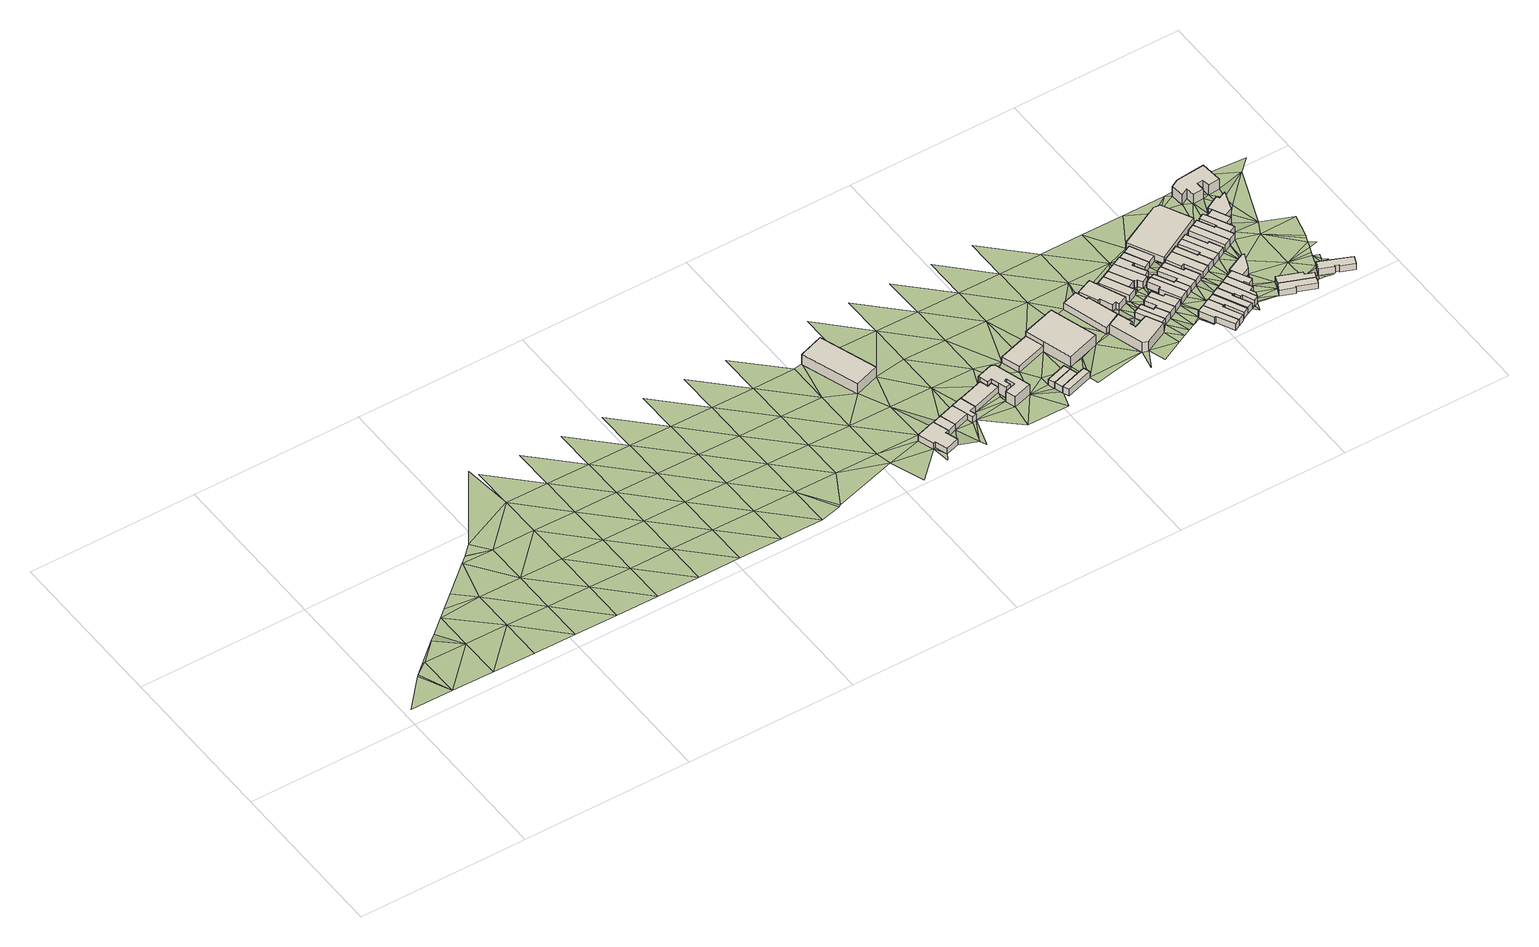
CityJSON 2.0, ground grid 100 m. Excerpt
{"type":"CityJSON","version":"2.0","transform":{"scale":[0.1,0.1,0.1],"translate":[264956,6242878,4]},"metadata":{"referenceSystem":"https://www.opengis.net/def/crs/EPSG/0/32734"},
"CityObjects":{
"building1":{"type":"Building","attributes":{"address":"10 Foundry Road Salt River Cape Town","building":"house","building:levels":"1","footprint":{"type":"Polygon"},"plus_code":"C9XCX8XW+X5R","ground_height":6.67,"building_height":4.1,"roof_height":10.77},"geometry":[{"type":"Solid","lod":"1","boundaries":[[[[0,1,2,3,4,5]],[[1,6,7,3,2]],[[6,8,9,7]],[[8,10,11,9]],[[10,12,13,11]],[[12,14,15,13]],[[14,16,17,15]],[[16,0,5,4,17]],[[4,3,7,9,11,13,15,17]],[[16,14,12,10,8,6,1,0]]]]}]},
"building2":{"type":"Building","attributes":{"building":"hall","building:levels":"2","amenity":"townhall","footprint":{"type":"Polygon"},"plus_code":"C8XQXWXR+X2X","ground_height":6.11,"building_height":6.9,"roof_height":13.01},"geometry":[{"type":"Solid","lod":"1","boundaries":[[[[18,19,20,21]],[[19,22,23,20]],[[22,24,25,23]],[[24,18,21,25]],[[21,20,23,25]],[[24,22,19,18]]]]}]},
"building3":{"type":"Building","attributes":{"address":"14 Foundry Road Salt River Cape Town","building":"house","building:levels":"1","footprint":{"type":"Polygon"},"plus_code":"C9XRXCXH+XJV","ground_height":6.31,"building_height":4.1,"roof_height":10.41},"geometry":[{"type":"Solid","lod":"1","boundaries":[[[[26,27,5,28]],[[27,29,30,5]],[[29,31,32,30]],[[31,26,28,32]],[[28,5,30,32]],[[31,29,27,26]]]]}]},
"building4":{"type":"Building","attributes":{"address":"16 Foundry Road Salt River Cape Town","building":"house","building:levels":"1","footprint":{"type":"Polygon"},"plus_code":"CCX5XVXJ+XHR","ground_height":6.31,"building_height":4.1,"roof_height":10.41},"geometry":[{"type":"Solid","lod":"1","boundaries":[[[[33,26,28,34]],[[26,31,32,28]],[[31,35,36,32]],[[35,33,34,36]],[[34,28,32,36]],[[35,31,26,33]]]]}]},
"building5":{"type":"Building","attributes":{"address":"Foundry Road Salt River Cape Town","building":"house","building:levels":"1","footprint":{"type":"Polygon"},"plus_code":"CCXHXJXX+XMX","ground_height":6.31,"building_height":4.1,"roof_height":10.41},"geometry":[{"type":"Solid","lod":"1","boundaries":[[[[37,33,38,34,39,40]],[[33,35,36,34,38]],[[35,41,42,36]],[[41,43,44,42]],[[43,45,46,44]],[[45,47,48,46]],[[47,37,40,39,48]],[[39,34,36,42,44,46,48]],[[47,45,43,41,35,33,37]]]]}]},
"building6":{"type":"Building","attributes":{"address":"18 Foundry Road Salt River Cape Town","building":"industrial","building:levels":"1","footprint":{"type":"Polygon"},"plus_code":"CFX5XMX3+XFV","ground_height":6.11,"building_height":4.1,"roof_height":10.21},"geometry":[{"type":"Solid","lod":"1","boundaries":[[[[49,50,40,51]],[[50,52,53,40]],[[52,54,55,53]],[[54,56,57,55]],[[56,58,59,57]],[[58,49,51,59]],[[51,40,53,55,57,59]],[[58,56,54,52,50,49]]]]}]},
"building7":{"type":"Building","attributes":{"address":"24 Foundry Road Salt River Cape Town","building":"industrial","building:levels":"2","footprint":{"type":"Polygon"},"plus_code":"CGX3X5XX+X6W","ground_height":6.11,"building_height":6.9,"roof_height":13.01},"geometry":[{"type":"Solid","lod":"1","boundaries":[[[[60,61,59,62,63,51]],[[61,64,57,65,62,59]],[[64,66,55,67,65,57]],[[66,68,69,67,55]],[[68,70,71,69]],[[70,72,73,71]],[[72,74,75,73]],[[74,76,77,75]],[[76,78,79,77]],[[78,80,81,79]],[[80,82,83,81]],[[82,84,85,83]],[[84,86,87,85]],[[86,88,89,87]],[[88,60,51,63,89]],[[63,62,65,67,69,71,73,75,77,79,81,83,85,87,89]],[[88,86,84,82,80,78,76,74,72,70,68,66,64,61,60]]]]}]},
"building8":{"type":"Building","attributes":{"address":"Alfred Street Cape Town","building":"house","building:levels":"1","footprint":{"type":"Polygon"},"plus_code":"CHX9XFXC+X9W","ground_height":5.93,"building_height":4.1,"roof_height":10.03},"geometry":[{"type":"Solid","lod":"1","boundaries":[[[[90,91,92,93]],[[91,94,95,92]],[[94,96,97,95]],[[96,90,93,97]],[[93,92,95,97]],[[96,94,91,90]]]]}]},
"building9":{"type":"Building","attributes":{"address":"Alfred Street Cape Town","building":"house","building:levels":"1","footprint":{"type":"Polygon"},"plus_code":"CHX8X5X6+X8R","ground_height":5.93,"building_height":4.1,"roof_height":10.03},"geometry":[{"type":"Solid","lod":"1","boundaries":[[[[98,99,100,101]],[[99,91,92,100]],[[91,90,93,92]],[[90,98,101,93]],[[101,100,92,93]],[[90,91,99,98]]]]}]},
"building10":{"type":"Building","attributes":{"address":"26 Foundry Road Salt River Cape Town","building":"industrial","building:levels":"1","footprint":{"type":"Polygon"},"plus_code":"CGXWXPX2+XXV","ground_height":5.57,"building_height":4.1,"roof_height":9.67},"geometry":[{"type":"Solid","lod":"1","boundaries":[[[[102,103,104,105]],[[103,106,107,104]],[[106,108,109,107]],[[108,102,105,109]],[[105,104,107,109]],[[108,106,103,102]]]]}]},
"building11":{"type":"Building","attributes":{"address":"Alfred Street Cape Town","building":"house","building:levels":"1","footprint":{"type":"Polygon"},"plus_code":"CHXFXHXX+XVW","ground_height":6.5,"building_height":4.1,"roof_height":10.6},"geometry":[{"type":"Solid","lod":"1","boundaries":[[[[110,111,112,113,114,115]],[[111,116,117,113,112]],[[116,99,100,118,117]],[[99,98,101,119,118,100]],[[98,110,115,114,119,101]],[[114,113,117,118,119]],[[98,99,116,111,110]]]]}]},
"building12":{"type":"Building","attributes":{"address":"32 Foundry Road Salt River Cape Town","building":"industrial","building:levels":"2","footprint":{"type":"Polygon"},"plus_code":"CJX3XXXQ+X8V","ground_height":5.93,"building_height":6.9,"roof_height":12.83},"geometry":[{"type":"Solid","lod":"1","boundaries":[[[[120,121,105,122,123,104]],[[121,124,125,122,105]],[[124,126,127,125]],[[126,128,129,127]],[[128,120,104,123,129]],[[123,122,125,127,129]],[[128,126,124,121,120]]]]}]},
"building13":{"type":"Building","attributes":{"address":"3 Junction Road Salt River Cape Town","building":"industrial","building:levels":"1","footprint":{"type":"Polygon"},"plus_code":"CMX7X4XP+XRR","ground_height":5.57,"building_height":4.1,"roof_height":9.67},"geometry":[{"type":"Solid","lod":"1","boundaries":[[[[130,131,132,133]],[[131,134,135,132]],[[134,136,137,135]],[[136,138,139,137]],[[138,140,141,139]],[[140,130,133,141]],[[133,132,135,137,139,141]],[[140,138,136,134,131,130]]]]}]},
"building14":{"type":"Building","attributes":{"address":"5A Junction Road Salt River Cape Town","building":"industrial","building:levels":"2","footprint":{"type":"Polygon"},"plus_code":"CMXVX5X4+X2V","ground_height":5.91,"building_height":6.9,"roof_height":12.81},"geometry":[{"type":"Solid","lod":"1","boundaries":[[[[142,143,144,145]],[[143,146,147,144]],[[146,148,149,147]],[[148,150,151,149]],[[150,152,153,151]],[[152,154,155,153]],[[154,156,157,155]],[[156,158,159,157]],[[158,142,145,159]],[[145,144,147,149,151,153,155,157,159]],[[158,156,154,152,150,148,146,143,142]]]]}]},
"building15":{"type":"Building","attributes":{"address":"38 Foundry Road Salt River Cape Town","building":"industrial","building:levels":"1","footprint":{"type":"Polygon"},"plus_code":"CMXMXPXX+XQV","ground_height":5.57,"building_height":4.1,"roof_height":9.67},"geometry":[{"type":"Solid","lod":"1","boundaries":[[[[160,161,162,163]],[[161,164,165,162]],[[164,166,167,165]],[[166,168,169,167]],[[168,170,171,169]],[[170,172,173,171]],[[172,174,175,173]],[[174,160,163,175]],[[163,162,165,167,169,171,173,175]],[[174,172,170,168,166,164,161,160]]]]}]},
"building16":{"type":"Building","attributes":{"address":"24 Greef Street Salt River Cape Town","building":"house","building:levels":"1","footprint":{"type":"Polygon"},"plus_code":"CPX8X8X9+XWV","ground_height":5.99,"building_height":4.1,"roof_height":10.09},"geometry":[{"type":"Solid","lod":"1","boundaries":[[[[176,177,178,179]],[[177,180,181,178]],[[180,182,183,181]],[[182,184,185,183]],[[184,186,187,185]],[[186,176,179,187]],[[179,178,181,183,185,187]],[[186,184,182,180,177,176]]]]}]},
"building17":{"type":"Building","attributes":{"address":"26 Greef Street Salt River Cape Town","building":"house","building:levels":"1","footprint":{"type":"Polygon"},"plus_code":"CPXHXHXG+XRR","ground_height":5.99,"building_height":4.1,"roof_height":10.09},"geometry":[{"type":"Solid","lod":"1","boundaries":[[[[188,189,179,178]],[[189,190,191,179]],[[190,192,193,191]],[[192,194,195,193]],[[194,196,197,195]],[[196,188,178,197]],[[178,179,191,193,195,197]],[[196,194,192,190,189,188]]]]}]},
"building18":{"type":"Building","attributes":{"address":"42 Foundry Road Salt River Cape Town","building":"house","building:levels":"1","footprint":{"type":"Polygon"},"plus_code":"CPX5XMXJ+XVV","ground_height":5.56,"building_height":4.1,"roof_height":9.66},"geometry":[{"type":"Solid","lod":"1","boundaries":[[[[198,199,200,201]],[[199,202,203,200]],[[202,204,205,203]],[[204,206,207,205]],[[206,198,201,207]],[[201,200,203,205,207]],[[206,204,202,199,198]]]]}]},
"building19":{"type":"Building","attributes":{"address":"28 Greef Street Salt River Cape Town","building":"house","building:levels":"1","footprint":{"type":"Polygon"},"plus_code":"CPXMXRX2+X5V","ground_height":5.99,"building_height":4.1,"roof_height":10.09},"geometry":[{"type":"Solid","lod":"1","boundaries":[[[[192,190,191,193]],[[190,208,209,191]],[[208,210,211,209]],[[210,212,213,211]],[[212,214,215,213]],[[214,192,193,215]],[[193,191,209,211,213,215]],[[214,212,210,208,190,192]]]]}]},
"building20":{"type":"Building","attributes":{"address":"44 Foundry Road Salt River Cape Town","building":"house","building:levels":"1","footprint":{"type":"Polygon"},"plus_code":"CPXCX6X4+X9X","ground_height":5.56,"building_height":4.1,"roof_height":9.66},"geometry":[{"type":"Solid","lod":"1","boundaries":[[[[199,198,201,200]],[[198,216,217,201]],[[216,218,219,217]],[[218,199,200,219]],[[200,201,217,219]],[[218,216,198,199]]]]}]},
"building21":{"type":"Building","attributes":{"address":"30 Greef Street Salt River Cape Town","building":"house","building:levels":"1","footprint":{"type":"Polygon"},"plus_code":"CQX2XJX9+XVW","ground_height":5.99,"building_height":4.1,"roof_height":10.09},"geometry":[{"type":"Solid","lod":"1","boundaries":[[[[210,208,209,211]],[[208,220,221,209]],[[220,222,223,221]],[[222,224,225,223]],[[224,226,227,225]],[[226,210,211,227]],[[211,209,221,223,225,227]],[[226,224,222,220,208,210]]]]}]},
"building22":{"type":"Building","attributes":{"address":"46 Foundry Road Salt River Cape Town","building":"house","building:levels":"1","footprint":{"type":"Polygon"},"plus_code":"CPXMXQXC+X8W","ground_height":5.56,"building_height":4.1,"roof_height":9.66},"geometry":[{"type":"Solid","lod":"1","boundaries":[[[[218,216,217,219]],[[216,228,229,217]],[[228,230,231,229]],[[230,232,233,231]],[[232,234,235,233]],[[234,236,237,235]],[[236,238,239,237]],[[238,240,241,239]],[[240,218,219,241]],[[219,217,229,231,233,235,237,239,241]],[[240,238,236,234,232,230,228,216,218]]]]}]},
"building23":{"type":"Building","attributes":{"address":"48 Foundry Road Salt River Cape Town","building":"house","building:levels":"1","footprint":{"type":"Polygon"},"plus_code":"CPXXXJXM+X8W","ground_height":5.56,"building_height":4.1,"roof_height":9.66},"geometry":[{"type":"Solid","lod":"1","boundaries":[[[[240,238,239,241]],[[238,242,243,239]],[[242,244,245,243]],[[244,246,247,248,245]],[[246,249,250,251,248,247]],[[249,240,241,251,250]],[[241,239,243,245,248,251]],[[249,246,244,242,238,240]]]]}]},
"building24":{"type":"Building","attributes":{"address":"Greef Street Salt River Cape Town","building":"house","building:levels":"1","footprint":{"type":"Polygon"},"plus_code":"CQX8X8X4+X3R","ground_height":5.89,"building_height":4.1,"roof_height":9.99},"geometry":[{"type":"Solid","lod":"1","boundaries":[[[[252,253,254,255,256,257]],[[253,258,259,255,254]],[[258,260,261,259]],[[260,262,263,261]],[[262,264,265,263]],[[264,252,257,256,265]],[[256,255,259,261,263,265]],[[264,262,260,258,253,252]]]]}]},
"building25":{"type":"Building","attributes":{"address":"29 Greef Street Salt River Cape Town","building":"house","building:levels":"1","footprint":{"type":"Polygon"},"plus_code":"CQXQXRX7+XCR","ground_height":6.31,"building_height":4.1,"roof_height":10.41},"geometry":[{"type":"Solid","lod":"1","boundaries":[[[[266,267,268,269]],[[267,270,271,268]],[[270,272,273,271]],[[272,274,275,273]],[[274,276,277,275]],[[276,266,269,277]],[[269,268,271,273,275,277]],[[276,274,272,270,267,266]]]]}]},
"building26":{"type":"Building","attributes":{"address":"Greef Street Salt River Cape Town","building":"house","building:levels":"1","footprint":{"type":"Polygon"},"plus_code":"CQX8X5XC+X4R","ground_height":5.51,"building_height":4.1,"roof_height":9.61},"geometry":[{"type":"Solid","lod":"1","boundaries":[[[[278,279,257,254]],[[279,280,281,257]],[[280,282,283,281]],[[282,284,285,283]],[[284,286,287,285]],[[286,278,254,287]],[[254,257,281,283,285,287]],[[286,284,282,280,279,278]]]]}]},
"building27":{"type":"Building","attributes":{"address":"31 Greef Street Salt River Cape Town","building":"house","building:levels":"1","footprint":{"type":"Polygon"},"plus_code":"CRX2XRXC+XXX","ground_height":6.31,"building_height":4.1,"roof_height":10.41},"geometry":[{"type":"Solid","lod":"1","boundaries":[[[[288,266,289,269,290,291]],[[266,276,277,269,289]],[[276,292,293,277]],[[292,294,295,293]],[[294,296,297,295]],[[296,288,291,290,297]],[[290,269,277,293,295,297]],[[296,294,292,276,266,288]]]]}]},
"building28":{"type":"Building","attributes":{"address":"50 Foundry Road Salt River Cape Town","building":"house","building:levels":"1","footprint":{"type":"Polygon"},"plus_code":"CQX3XPX8+X9W","ground_height":5.12,"building_height":4.1,"roof_height":9.22},"geometry":[{"type":"Solid","lod":"1","boundaries":[[[[249,246,247,250]],[[246,298,299,247]],[[298,300,301,299]],[[300,302,303,301]],[[302,304,305,303]],[[304,249,250,305]],[[250,247,299,301,303,305]],[[304,302,300,298,246,249]]]]}]},
"building29":{"type":"Building","attributes":{"address":"Greef Street Salt River Cape Town","building":"house","building:levels":"1","footprint":{"type":"Polygon"},"plus_code":"CQXJX7XM+XHR","ground_height":5.51,"building_height":4.1,"roof_height":9.61},"geometry":[{"type":"Solid","lod":"1","boundaries":[[[[282,280,281,283]],[[280,306,307,281]],[[306,308,309,307]],[[308,310,311,309]],[[310,312,313,311]],[[312,282,283,313]],[[283,281,307,309,311,313]],[[312,310,308,306,280,282]]]]}]},
"building30":{"type":"Building","attributes":{"address":"52 Foundry Road Salt River Cape Town","building":"house","building:levels":"1","footprint":{"type":"Polygon"},"plus_code":"CQX9X5X4+X5X","ground_height":5.11,"building_height":4.1,"roof_height":9.21},"geometry":[{"type":"Solid","lod":"1","boundaries":[[[[304,302,303,305]],[[302,314,315,303]],[[314,316,317,315]],[[316,304,305,317]],[[305,303,315,317]],[[316,314,302,304]]]]}]},
"building31":{"type":"Building","attributes":{"address":"33 Greef Street Salt River Cape Town","building":"house","building:levels":"1","footprint":{"type":"Polygon"},"plus_code":"CRX6X8X6+X2R","ground_height":5.89,"building_height":4.1,"roof_height":9.99},"geometry":[{"type":"Solid","lod":"1","boundaries":[[[[318,288,291,319]],[[288,296,320,291]],[[296,321,322,320]],[[321,323,324,322]],[[323,325,326,324]],[[325,318,319,326]],[[319,291,320,322,324,326]],[[325,323,321,296,288,318]]]]}]},
"building32":{"type":"Building","attributes":{"address":"Greef Street Salt River Cape Town","building":"house","building:levels":"1","footprint":{"type":"Polygon"},"plus_code":"CQXVX4XH+XWX","ground_height":5.51,"building_height":4.1,"roof_height":9.61},"geometry":[{"type":"Solid","lod":"1","boundaries":[[[[308,306,307,309]],[[306,327,328,307]],[[327,329,330,328]],[[329,331,332,330]],[[331,333,334,332]],[[333,308,309,334]],[[309,307,328,330,332,334]],[[333,331,329,327,306,308]]]]}]},
"building33":{"type":"Building","attributes":{"address":"35 Greef Street Salt River Cape Town","building":"house","building:levels":"1","footprint":{"type":"Polygon"},"plus_code":"CRXFX9XF+XCV","ground_height":6.31,"building_height":4.1,"roof_height":10.41},"geometry":[{"type":"Solid","lod":"1","boundaries":[[[[335,318,319,336,337,338]],[[318,325,326,339,336,319]],[[325,340,341,342,339,326]],[[340,343,344,342,341]],[[343,345,346,344]],[[345,335,338,337,346]],[[337,336,339,342,344,346]],[[345,343,340,325,318,335]]]]}]},
"building34":{"type":"Building","attributes":{"address":"37 Greef Street Salt River Cape Town","building":"house","building:levels":"1","footprint":{"type":"Polygon"},"plus_code":"CRXGXJXR+XGR","ground_height":5.89,"building_height":4.1,"roof_height":9.99},"geometry":[{"type":"Solid","lod":"1","boundaries":[[[[347,348,349,338,350,351]],[[348,352,353,338,349]],[[352,354,355,353]],[[354,356,357,355]],[[356,358,359,357]],[[358,360,361,359]],[[360,362,363,361]],[[362,364,365,363]],[[364,347,351,350,365]],[[350,338,353,355,357,359,361,363,365]],[[364,362,360,358,356,354,352,348,347]]]]}]},
"building35":{"type":"Building","attributes":{"address":"40 Greef Street Salt River Cape Town","building":"house","building:levels":"1","footprint":{"type":"Polygon"},"plus_code":"CRX3XCX4+XWW","ground_height":5.51,"building_height":4.1,"roof_height":9.61},"geometry":[{"type":"Solid","lod":"1","boundaries":[[[[366,367,368,369]],[[367,370,371,368]],[[370,372,373,371]],[[372,374,375,373]],[[374,376,377,375]],[[376,366,369,377]],[[369,368,371,373,375,377]],[[376,374,372,370,367,366]]]]}]},
"building36":{"type":"Building","attributes":{"address":"39 Greef Street Salt River Cape Town","building":"house","building:levels":"1","footprint":{"type":"Polygon"},"plus_code":"CRXVXHXQ+XGR","ground_height":5.76,"building_height":4.1,"roof_height":9.86},"geometry":[{"type":"Solid","lod":"1","boundaries":[[[[378,347,351,379]],[[347,364,380,351]],[[364,381,382,380]],[[381,383,384,382]],[[383,385,386,384]],[[385,387,388,386]],[[387,378,379,388]],[[379,351,380,382,384,386,388]],[[387,385,383,381,364,347,378]]]]}]},
"building37":{"type":"Building","attributes":{"address":"42 Greef Street Salt River Cape Town","building":"house","building:levels":"1","footprint":{"type":"Polygon"},"plus_code":"CRX8X9XJ+X5X","ground_height":5.51,"building_height":4.1,"roof_height":9.61},"geometry":[{"type":"Solid","lod":"1","boundaries":[[[[389,390,391,377]],[[390,392,393,394,391]],[[392,395,396,397,394,393]],[[395,398,399,397,396]],[[398,400,369,399]],[[400,389,377,369]],[[377,391,394,397,399,369]],[[400,398,395,392,390,389]]]]}]},
"building38":{"type":"Building","attributes":{"address":"41 Greef Street Salt River Cape Town","building":"house","building:levels":"1","footprint":{"type":"Polygon"},"plus_code":"CVX2XCX4+X6R","ground_height":5.76,"building_height":4.1,"roof_height":9.86},"geometry":[{"type":"Solid","lod":"1","boundaries":[[[[401,378,379,402]],[[378,387,388,379]],[[387,403,404,388]],[[403,405,406,404]],[[405,407,408,406]],[[407,409,410,408]],[[409,411,412,410]],[[411,401,402,412]],[[402,379,388,404,406,408,410,412]],[[411,409,407,405,403,387,378,401]]]]}]},
"building39":{"type":"Building","attributes":{"address":"70 Foundry Road Salt River Cape Town","building":"industrial","building:levels":"1","footprint":{"type":"Polygon"},"plus_code":"CRX7XCX9+XGW","ground_height":5.11,"building_height":4.1,"roof_height":9.21},"geometry":[{"type":"Solid","lod":"1","boundaries":[[[[413,414,415,416]],[[414,417,418,415]],[[417,419,420,418]],[[419,421,422,420]],[[421,413,416,422]],[[416,415,418,420,422]],[[421,419,417,414,413]]]]}]},
"building40":{"type":"Building","attributes":{"address":"44 Greef Street Salt River Cape Town","building":"house","building:levels":"1","footprint":{"type":"Polygon"},"plus_code":"CRXJXHX6+XJX","ground_height":5.41,"building_height":4.1,"roof_height":9.51},"geometry":[{"type":"Solid","lod":"1","boundaries":[[[[423,424,425,426]],[[424,427,428,425]],[[427,429,430,428]],[[429,431,432,430]],[[431,433,393,432]],[[433,423,426,393]],[[426,425,428,430,432,393]],[[433,431,429,427,424,423]]]]}]},
"building41":{"type":"Building","attributes":{"address":"43 Greef Street Salt River Cape Town","building":"house","building:levels":"1","footprint":{"type":"Polygon"},"plus_code":"CVX5XJXH+XXX","ground_height":5.76,"building_height":4.1,"roof_height":9.86},"geometry":[{"type":"Solid","lod":"1","boundaries":[[[[434,435,412,402]],[[435,436,437,412]],[[436,438,439,437]],[[438,440,441,439]],[[440,442,443,441]],[[442,434,402,443]],[[402,412,437,439,441,443]],[[442,440,438,436,435,434]]]]}]},
"building42":{"type":"Building","attributes":{"address":"46 Greef Street Salt River Cape Town","building":"house","building:levels":"1","footprint":{"type":"Polygon"},"plus_code":"CRXQXCXX+XCX","ground_height":5.41,"building_height":4.1,"roof_height":9.51},"geometry":[{"type":"Solid","lod":"1","boundaries":[[[[424,444,445,425]],[[444,446,447,445]],[[446,448,449,447]],[[448,450,451,449]],[[450,427,428,451]],[[427,424,425,428]],[[425,445,447,449,451,428]],[[427,450,448,446,444,424]]]]}]},
"building43":{"type":"Building","attributes":{"address":"48 Greef Street Salt River Cape Town","building":"house","building:levels":"1","footprint":{"type":"Polygon"},"plus_code":"CVX5XWXQ+XMR","ground_height":5.41,"building_height":4.1,"roof_height":9.51},"geometry":[{"type":"Solid","lod":"1","boundaries":[[[[452,453,454,455]],[[453,456,457,454]],[[456,458,459,457]],[[458,452,455,459]],[[455,454,457,459]],[[458,456,453,452]]]]}]},
"building44":{"type":"Building","attributes":{"address":"25 Westminster Road Salt River Cape Town","building":"house","building:levels":"1","footprint":{"type":"Polygon"},"plus_code":"C2X3X3XJ+X9V","ground_height":5.8,"building_height":4.1,"roof_height":9.9},"geometry":[{"type":"Solid","lod":"1","boundaries":[[[[460,461,462,463]],[[461,464,465,462]],[[464,466,467,465]],[[466,468,469,467]],[[468,470,471,469]],[[470,460,463,471]],[[463,462,465,467,469,471]],[[470,468,466,464,461,460]]]]}]},
"building45":{"type":"Building","attributes":{"address":"23 Westminster Road Salt River Cape Town","building":"house","building:levels":"1","footprint":{"type":"Polygon"},"plus_code":"C2X4X9X7+X4R","ground_height":5.8,"building_height":4.1,"roof_height":9.9},"geometry":[{"type":"Solid","lod":"1","boundaries":[[[[470,468,469,471]],[[468,472,473,469]],[[472,474,475,473]],[[474,476,477,475]],[[476,478,479,477]],[[478,470,471,479]],[[471,469,473,475,477,479]],[[478,476,474,472,468,470]]]]}]},
"building46":{"type":"Building","attributes":{"address":"50 Greef Street Salt River Cape Town","building":"house","building:levels":"1","footprint":{"type":"Polygon"},"plus_code":"CVXFXGXH+X2X","ground_height":5.41,"building_height":4.1,"roof_height":9.51},"geometry":[{"type":"Solid","lod":"1","boundaries":[[[[480,481,482,483,484,485]],[[481,486,487,483,482]],[[486,488,489,487]],[[488,452,455,489]],[[452,458,459,455]],[[458,490,491,459]],[[490,480,485,484,491]],[[484,483,487,489,455,459,491]],[[490,458,452,488,486,481,480]]]]}]},
"building47":{"type":"Building","attributes":{"address":"10 Westminster Road Salt River Cape Town","building":"house","building:levels":"1","footprint":{"type":"Polygon"},"plus_code":"CVXHX6XX+X2R","ground_height":5.04,"building_height":4.1,"roof_height":9.14},"geometry":[{"type":"Solid","lod":"1","boundaries":[[[[492,493,494,495]],[[493,496,497,494]],[[496,498,499,497]],[[498,500,482,499]],[[500,501,485,482]],[[501,502,503,485]],[[502,504,505,503]],[[504,492,495,505]],[[495,494,497,499,482,485,503,505]],[[504,502,501,500,498,496,493,492]]]]}]},
"building48":{"type":"Building","attributes":{"address":"8 Westminster Road Salt River Cape Town","building":"house","building:levels":"1","footprint":{"type":"Polygon"},"plus_code":"CVXQX8X8+X9R","ground_height":5.04,"building_height":4.1,"roof_height":9.14},"geometry":[{"type":"Solid","lod":"1","boundaries":[[[[492,504,506,505,495,507]],[[504,508,509,505,506]],[[508,510,511,509]],[[510,512,513,511]],[[512,492,507,495,513]],[[495,505,509,511,513]],[[512,510,508,504,492]]]]}]},
"building49":{"type":"Building","attributes":{"address":"6 Westminster Road Salt River Cape Town","building":"house","building:levels":"1","footprint":{"type":"Polygon"},"plus_code":"C2X2XWXJ+XFV","ground_height":4.92,"building_height":4.1,"roof_height":9.02},"geometry":[{"type":"Solid","lod":"1","boundaries":[[[[512,510,514,515]],[[510,516,517,514]],[[516,518,519,517]],[[518,520,521,519]],[[520,522,523,521]],[[522,524,525,523]],[[524,512,515,525]],[[515,514,517,519,521,523,525]],[[524,522,520,518,516,510,512]]]]}]},
"building50":{"type":"Building","attributes":{"address":"70 Foundry Road Salt River Cape Town","building":"industrial","building:levels":"2","footprint":{"type":"Polygon"},"plus_code":"CVXWX5X8+X6X","ground_height":4.63,"building_height":6.9,"roof_height":11.53},"geometry":[{"type":"Solid","lod":"1","boundaries":[[[[526,527,528,529]],[[527,530,531,528]],[[530,532,533,531]],[[532,534,535,533]],[[534,536,537,535]],[[536,538,539,537]],[[538,540,541,539]],[[540,542,543,541]],[[542,544,545,543]],[[544,546,547,545]],[[546,526,529,547]],[[529,528,531,533,535,537,539,541,543,545,547]],[[546,544,542,540,538,536,534,532,530,527,526]]]]}]},
"building51":{"type":"Building","attributes":{"address":"28 Portland Road Salt River Cape Town","building":"house","building:levels":"1","footprint":{"type":"Polygon"},"plus_code":"C3X7XXXH+XVW","ground_height":5.84,"building_height":4.1,"roof_height":9.94},"geometry":[{"type":"Solid","lod":"1","boundaries":[[[[548,549,550,551]],[[549,552,553,550]],[[552,554,555,553]],[[554,556,557,555]],[[556,558,559,557]],[[558,560,561,559]],[[560,562,563,561]],[[562,548,551,563]],[[551,550,553,555,557,559,561,563]],[[562,560,558,556,554,552,549,548]]]]}]},
"terrain1":{"type":"TINRelief","geometry":[{"type":"CompositeSurface","lod":"1","boundaries":[[[564,565,566]],[[566,565,567]],[[567,565,568]],[[569,567,568]],[[568,570,569]],[[568,565,571]],[[565,572,571]],[[570,568,571]],[[571,573,570]],[[573,571,574]],[[572,575,571]],[[575,574,571]],[[572,576,575]],[[574,577,578]],[[574,575,577]],[[578,577,579]],[[575,576,580]],[[581,579,577]],[[582,577,575]],[[582,575,580]],[[583,581,577]],[[583,577,582]],[[584,582,580]],[[585,586,581]],[[586,585,587]],[[585,581,583]],[[588,587,585]],[[582,589,583]],[[584,589,582]],[[585,583,590]],[[589,591,583]],[[588,585,592]],[[583,591,590]],[[589,584,593]],[[592,585,590]],[[591,589,594]],[[595,588,592]],[[593,594,589]],[[596,590,591]],[[591,594,596]],[[590,597,592]],[[594,593,598]],[[597,590,596]],[[599,600,592]],[[594,601,596]],[[597,599,592]],[[601,594,598]],[[597,596,602]],[[602,596,601]],[[603,599,597]],[[601,598,604]],[[603,597,602]],[[605,599,606]],[[601,607,602]],[[603,606,599]],[[607,601,604]],[[603,602,608]],[[608,602,607]],[[603,609,606]],[[604,610,607]],[[609,603,608]],[[611,606,612]],[[608,607,613]],[[612,606,609]],[[607,610,613]],[[608,614,609]],[[608,613,614]],[[612,609,615]],[[616,613,610]],[[609,614,615]],[[612,617,618]],[[619,614,613]],[[612,615,617]],[[619,613,616]],[[615,614,620]],[[614,619,620]],[[619,616,621]],[[617,615,622]],[[622,615,620]],[[619,621,623]],[[624,617,625]],[[619,626,620]],[[623,626,619]],[[625,617,622]],[[622,620,627]],[[620,626,627]],[[625,622,628]],[[623,629,626]],[[622,627,628]],[[625,630,631]],[[627,626,632]],[[628,630,625]],[[626,629,632]],[[628,627,633]],[[632,633,627]],[[628,634,630]],[[633,634,628]],[[632,629,1]],[[635,636,629]],[[637,638,630]],[[632,639,633]],[[637,630,634]],[[636,1,629]],[[1,639,632]],[[634,633,640]],[[641,633,639]],[[637,634,642]],[[643,636,644]],[[636,643,8]],[[633,641,640]],[[642,634,640]],[[639,1,0]],[[639,0,641]],[[16,14,645]],[[646,640,641]],[[0,26,641]],[[16,645,31]],[[31,645,647]],[[26,648,641]],[[41,31,647]],[[646,641,648]],[[649,22,646]],[[43,647,650]],[[31,41,35]],[[41,647,43]],[[33,648,26]],[[43,47,45]],[[646,651,649]],[[37,648,33]],[[648,652,646]],[[649,651,653]],[[651,646,652]],[[654,47,43]],[[648,37,88]],[[655,43,656]],[[654,43,655]],[[648,657,652]],[[88,37,49]],[[654,658,47]],[[658,54,47]],[[657,648,88]],[[658,654,659]],[[651,652,660]],[[661,655,656]],[[54,658,659]],[[654,662,659]],[[660,652,657]],[[659,662,663]],[[657,88,86]],[[664,663,665]],[[662,665,663]],[[656,666,661]],[[651,667,668]],[[667,651,660]],[[657,86,106]],[[86,84,106]],[[660,657,106]],[[661,669,84]],[[661,666,670]],[[669,106,84]],[[669,661,671]],[[96,661,90]],[[661,670,90]],[[671,661,96]],[[106,672,660]],[[667,660,672]],[[94,671,96]],[[669,671,102]],[[673,672,106]],[[106,103,673]],[[667,674,675]],[[671,94,102]],[[667,672,674]],[[672,673,103]],[[116,91,99]],[[676,94,91]],[[116,676,91]],[[102,94,676]],[[116,677,678]],[[678,676,116]],[[672,103,679]],[[674,672,679]],[[678,677,680]],[[678,680,676]],[[677,681,682]],[[103,128,679]],[[683,684,674]],[[680,677,682]],[[679,683,674]],[[685,128,680]],[[686,679,128]],[[686,128,685]],[[680,142,685]],[[680,682,142]],[[682,687,688]],[[689,683,679]],[[686,689,679]],[[158,685,142]],[[685,158,690]],[[156,154,152]],[[691,688,692]],[[140,689,686]],[[683,693,694]],[[161,140,695]],[[695,696,161]],[[152,697,156]],[[696,698,161]],[[690,698,696]],[[180,158,156]],[[140,161,689]],[[690,158,180]],[[699,698,690]],[[683,689,693]],[[700,688,691]],[[698,699,701]],[[156,697,184]],[[702,699,690]],[[156,184,180]],[[690,180,702]],[[689,161,160]],[[699,702,703]],[[186,184,697]],[[180,184,182]],[[697,700,186]],[[702,180,177]],[[700,691,704]],[[176,186,700]],[[702,177,705]],[[704,176,700]],[[705,202,160]],[[705,177,196]],[[160,202,199]],[[202,705,706]],[[705,196,706]],[[176,704,707]],[[708,196,709]],[[706,196,212]],[[160,710,689]],[[196,708,212]],[[693,689,710]],[[176,707,711]],[[160,199,218]],[[712,212,708]],[[210,706,212]],[[210,713,706]],[[711,707,714]],[[710,160,218]],[[715,713,716]],[[711,714,717]],[[226,713,210]],[[718,715,716]],[[713,226,716]],[[716,719,718]],[[717,714,267]],[[720,716,226]],[[721,718,719]],[[719,716,720]],[[262,226,722]],[[723,267,714]],[[719,720,724]],[[720,226,258]],[[218,240,710]],[[226,262,258]],[[267,725,717]],[[726,262,722]],[[693,710,727]],[[267,723,728]],[[729,262,726]],[[260,258,262]],[[728,723,730]],[[726,725,729]],[[731,720,258]],[[266,725,267]],[[240,249,710]],[[731,258,253]],[[266,729,725]],[[732,733,731]],[[734,731,253]],[[732,731,734]],[[710,249,304]],[[735,729,266]],[[244,736,246]],[[736,244,732]],[[737,729,735]],[[298,246,736]],[[310,732,734]],[[310,736,732]],[[310,734,284]],[[266,288,735]],[[727,710,738]],[[304,738,710]],[[310,284,282]],[[736,310,308]],[[739,737,735]],[[310,282,312]],[[736,308,740]],[[735,288,318]],[[294,741,296]],[[741,294,742]],[[741,321,296]],[[739,735,743]],[[738,304,316]],[[740,308,333]],[[335,735,318]],[[740,333,314]],[[735,335,743]],[[314,738,316]],[[314,744,738]],[[333,745,314]],[[746,745,333]],[[333,331,746]],[[745,744,314]],[[743,335,327]],[[747,745,746]],[[746,331,747]],[[727,738,748]],[[747,331,329]],[[356,345,343]],[[329,749,747]],[[750,356,343]],[[744,745,751]],[[345,356,752]],[[753,327,335]],[[329,327,754]],[[754,749,329]],[[755,356,750]],[[356,755,358]],[[756,755,750]],[[327,753,754]],[[751,398,744]],[[757,755,756]],[[754,753,378]],[[398,758,744]],[[754,378,376]],[[427,744,758]],[[381,385,383]],[[759,376,378]],[[760,757,761]],[[738,417,748]],[[398,762,758]],[[762,398,763]],[[387,405,403]],[[387,385,405]],[[761,381,760]],[[759,378,401]],[[376,759,764]],[[758,762,765]],[[405,385,407]],[[385,381,766]],[[767,411,409]],[[427,768,744]],[[769,764,759]],[[407,385,766]],[[761,766,381]],[[411,767,770]],[[770,767,409]],[[407,478,409]],[[440,769,759]],[[409,478,770]],[[766,478,407]],[[771,450,772]],[[453,450,771]],[[450,768,427]],[[773,769,440]],[[453,771,774]],[[450,453,768]],[[771,773,774]],[[748,417,775]],[[774,773,440]],[[453,452,768]],[[440,776,774]],[[776,440,438]],[[478,777,770]],[[777,438,770]],[[768,452,488]],[[775,417,414]],[[438,778,776]],[[779,768,488]],[[488,486,779]],[[768,780,414]],[[779,486,481]],[[478,476,777]],[[768,779,781]],[[782,779,481]],[[783,775,414]],[[780,783,414]],[[784,778,438]],[[472,476,474]],[[785,778,786]],[[787,768,781]],[[768,787,780]],[[438,777,784]],[[788,781,789]],[[790,472,468]],[[472,791,476]],[[781,788,792]],[[781,792,787]],[[472,790,791]],[[784,786,778]],[[777,476,793]],[[508,504,786]],[[775,783,794]],[[549,476,791]],[[787,795,780]],[[791,790,796]],[[549,793,476]],[[787,792,538]],[[797,791,796]],[[508,516,510]],[[508,786,798]],[[793,799,777]],[[800,791,797]],[[784,798,786]],[[522,538,792]],[[799,801,777]],[[802,784,777]],[[516,508,798]],[[803,793,804]],[[801,805,777]],[[803,799,793]],[[540,538,544]],[[538,522,544]],[[777,805,802]],[[799,803,806]],[[516,798,807]],[[544,542,540]],[[522,520,518]],[[806,803,808]],[[799,806,809]],[[518,516,807]],[[522,518,544]],[[803,810,808]],[[784,802,811]],[[784,811,812]],[[798,784,813]],[[544,518,546]],[[805,814,802]],[[784,812,813]],[[807,798,815]],[[518,807,815]],[[518,815,546]],[[815,526,546]],[[526,815,816]]]}]}
},
"vertices":[
[3361,297,27],[3245,260,27],[3245,260,64],[3245,260,68],[3361,297,68],[3361,297,64],[3276,165,27],[3276,165,68],[3290,170,27],[3290,170,68],[3314,97,27],[3314,97,68],[3395,123,27],[3395,123,68],[3372,196,27],[3372,196,68],[3392,202,27],[3392,202,68],
[3185,717,19],[3330,767,19],[3330,767,90],[3185,717,90],[3214,1103,19],[3214,1103,90],[3069,1053,19],[3069,1053,90],
[3417,315,23],[3361,297,23],[3417,315,64],[3392,202,23],[3392,202,64],[3447,222,23],[3447,222,64],
[3510,344,23],[3510,344,64],[3540,251,23],[3540,251,64],
[3574,364,23],[3510,344,62],[3574,364,64],[3574,364,62],[3550,216,23],[3550,216,64],[3575,224,23],[3575,224,64],[3564,260,23],[3564,260,64],[3602,272,23],[3602,272,64],
[3724,410,21],[3574,364,21],[3724,410,62],[3602,272,21],[3602,272,62],[3778,327,21],[3778,327,62],[3765,369,21],[3765,369,62],[3739,361,21],[3739,361,62],
[3724,410,18],[3739,361,18],[3739,361,90],[3724,410,90],[3765,369,18],[3765,369,90],[3778,327,18],[3778,327,90],[3793,277,18],[3793,277,90],[3825,287,18],[3825,287,90],[3814,322,18],[3814,322,90],[3828,327,18],[3828,327,90],[3844,276,18],[3844,276,90],[3776,256,18],[3776,256,90],[3794,194,18],[3794,194,90],[3905,228,18],[3905,228,90],[3838,444,18],[3838,444,90],[3816,452,18],[3816,452,90],[3720,423,18],[3720,423,90],
[4034,195,19],[4154,233,19],[4154,233,60],[4034,195,60],[4142,271,19],[4142,271,60],[4021,233,19],[4021,233,60],
[4049,145,19],[4170,183,19],[4170,183,60],[4049,145,60],
[4137,450,16],[4103,558,16],[4103,558,57],[4137,450,57],[3917,501,16],[3917,501,57],[3951,393,16],[3951,393,57],
[4064,108,19],[4223,158,19],[4223,158,65],[4223,158,66],[4064,108,66],[4064,108,65],[4211,195,19],[4211,195,66],[4170,183,66],[4049,145,66],
[4103,558,15],[4137,450,15],[4137,450,88],[4103,558,88],[4190,281,15],[4190,281,88],[4383,341,15],[4383,341,88],[4296,617,15],[4296,617,88],
[4394,650,11],[4476,378,11],[4476,378,57],[4394,650,57],[4577,430,11],[4577,430,57],[4520,612,11],[4520,612,57],[4510,608,11],[4510,608,57],[4487,679,11],[4487,679,57],
[4483,365,19],[4548,163,19],[4548,163,88],[4483,365,88],[4579,152,19],[4579,152,88],[4717,219,19],[4717,219,88],[4669,314,19],[4669,314,88],[4585,278,19],[4585,278,88],[4573,313,19],[4573,313,88],[4590,318,19],[4590,318,88],[4560,402,19],[4560,402,88],
[4592,712,11],[4502,673,11],[4502,673,57],[4592,712,57],[4549,565,11],[4549,565,57],[4562,570,11],[4562,570,57],[4593,498,11],[4593,498,57],[4616,508,11],[4616,508,57],[4625,486,11],[4625,486,57],[4679,509,11],[4679,509,57],
[4757,265,20],[4684,407,20],[4684,407,61],[4757,265,61],[4653,391,20],[4653,391,61],[4686,327,20],[4686,327,61],[4673,320,20],[4673,320,61],[4713,243,20],[4713,243,61],
[4684,407,16],[4757,265,16],[4800,287,16],[4800,287,61],[4761,363,16],[4761,363,61],[4746,354,16],[4746,354,61],[4713,421,16],[4713,421,61],
[4734,560,11],[4668,695,11],[4668,695,57],[4734,560,57],[4619,672,11],[4619,672,57],[4702,507,11],[4702,507,57],[4750,530,11],[4750,530,57],
[4846,311,16],[4846,311,61],[4773,452,16],[4773,452,61],[4740,435,16],[4740,435,61],[4774,369,16],[4774,369,61],
[4778,583,11],[4778,583,57],[4709,716,11],[4709,716,57],
[4897,338,16],[4897,338,61],[4855,414,16],[4855,414,61],[4840,406,16],[4840,406,61],[4808,469,16],[4808,469,61],
[4783,585,11],[4783,585,57],[4789,575,11],[4789,575,57],[4797,579,11],[4797,579,57],[4813,550,11],[4813,550,57],[4853,571,11],[4853,571,57],[4848,585,11],[4848,585,57],[4762,743,11],[4762,743,57],
[4878,601,11],[4878,601,57],[4834,683,11],[4834,683,57],[4850,692,11],[4850,692,52],[4850,692,57],[4812,767,11],[4812,767,52],[4812,767,57],
[4958,371,16],[4863,557,16],[4863,557,56],[4863,557,60],[4958,371,60],[4958,371,56],[4828,540,16],[4828,540,60],[4863,469,16],[4863,469,60],[4849,462,16],[4849,462,60],[4908,342,16],[4908,342,60],
[4967,236,19],[4925,216,19],[4925,216,64],[4967,236,64],[4967,130,19],[4967,130,64],[4976,134,19],[4976,134,64],[5028,30,19],[5028,30,64],[5061,47,19],[5061,47,64],
[4863,557,15],[4958,371,15],[4996,390,15],[4996,390,56],[4956,468,15],[4956,468,56],[4944,462,15],[4944,462,56],[4889,570,15],[4889,570,56],
[5014,260,19],[4967,236,60],[5014,260,64],[5014,260,60],[5098,65,19],[5098,65,64],[5045,174,19],[5045,174,64],[5054,178,19],[5054,178,64],
[4855,694,11],[4855,694,52],[4884,636,11],[4884,636,52],[4922,656,11],[4922,656,52],[4855,787,11],[4855,787,52],
[5040,413,15],[5040,413,56],[4949,594,15],[4949,594,56],[4917,579,15],[4917,579,56],[4970,475,15],[4970,475,56],
[4968,680,11],[4968,680,52],[4901,810,11],[4901,810,52],
[5054,280,19],[5054,280,60],[5054,178,60],[5062,182,19],[5062,182,60],[5113,79,19],[5113,79,60],[5145,95,19],[5145,95,60],
[5086,436,15],[5086,436,56],[5046,515,15],[5046,515,56],[5034,509,15],[5034,509,56],[4983,611,15],[4983,611,56],
[5097,301,19],[5054,280,64],[5097,301,64],[5097,301,60],[5145,95,64],[5182,112,19],[5182,112,60],[5182,112,64],[5130,214,19],[5130,214,64],[5138,218,19],[5138,218,64],
[5145,326,18],[5097,301,18],[5097,301,59],[5145,326,60],[5145,326,59],[5138,218,18],[5138,218,60],[5147,222,18],[5147,222,60],[5164,186,18],[5164,186,60],[5174,190,18],[5174,190,60],[5206,123,18],[5206,123,60],[5230,134,18],[5230,134,60],[5234,144,18],[5234,144,60],
[5057,654,14],[4997,624,14],[4997,624,56],[5057,654,56],[5039,536,14],[5039,536,56],[5057,545,14],[5057,545,56],[5107,441,14],[5107,441,56],[5152,465,14],[5152,465,56],
[5187,348,18],[5187,348,59],[5234,144,59],[5244,171,18],[5244,171,59],[5231,197,18],[5231,197,59],[5256,209,18],[5256,209,59],[5229,263,18],[5229,263,59],
[5152,465,11],[5197,488,11],[5197,488,56],[5160,562,11],[5160,562,55],[5160,562,56],[5152,558,11],[5152,558,55],[5152,558,56],[5095,673,11],[5095,673,56],[5057,654,11],
[5230,368,18],[5230,368,59],[5236,266,18],[5236,266,59],[5250,240,18],[5250,240,59],[5280,255,18],[5280,255,59],[5283,265,18],[5283,265,59],[5260,310,18],[5260,310,59],
[5286,794,8],[5198,969,8],[5198,969,52],[5286,794,52],[5160,973,8],[5160,973,52],[4902,839,8],[4902,839,52],[5002,642,8],[5002,642,52],
[5197,488,10],[5246,511,10],[5246,511,55],[5197,488,55],[5150,702,10],[5150,702,55],[5113,683,10],[5113,683,55],[5172,567,10],[5172,567,55],[5160,562,10],
[5230,368,14],[5260,310,14],[5309,333,14],[5309,333,59],[5349,429,14],[5349,429,59],[5337,435,14],[5337,435,59],[5224,379,14],[5224,379,59],
[5290,534,10],[5290,534,55],[5253,608,10],[5253,608,55],[5242,603,10],[5242,603,55],[5183,719,10],[5183,719,55],
[5252,754,10],[5211,733,10],[5211,733,55],[5252,754,55],[5307,542,10],[5307,542,55],[5348,563,10],[5348,563,55],
[5350,114,18],[5431,83,18],[5431,83,59],[5350,114,59],[5434,92,18],[5434,92,59],[5544,50,18],[5544,50,59],[5558,90,18],[5558,90,59],[5372,163,18],[5372,163,59],
[5571,123,18],[5571,123,59],[5521,143,18],[5521,143,59],[5526,157,18],[5526,157,59],[5390,210,18],[5390,210,59],
[5381,608,10],[5343,683,10],[5343,683,51],[5343,683,55],[5381,608,55],[5381,608,51],[5336,679,10],[5336,679,55],[5288,772,10],[5288,772,55],[5393,584,10],[5393,584,55],
[5353,773,9],[5342,795,9],[5342,795,51],[5353,773,51],[5306,777,9],[5306,777,51],[5352,687,9],[5352,687,51],[5343,683,9],[5381,608,9],[5425,630,9],[5425,630,51],[5404,673,9],[5404,673,51],
[5404,673,50],[5353,773,50],[5447,694,9],[5447,694,51],[5433,723,9],[5433,723,51],[5398,795,9],[5398,795,51],
[5433,723,50],[5398,795,50],[5481,746,9],[5481,746,50],[5522,866,9],[5522,866,50],[5478,846,9],[5478,846,50],[5469,862,9],[5469,862,50],[5388,818,9],[5388,818,50],
[5526,1065,6],[5357,1051,6],[5357,1051,75],[5526,1065,75],[5309,1025,6],[5309,1025,75],[5317,945,6],[5317,945,75],[5361,969,6],[5361,969,75],[5365,919,6],[5365,919,75],[5429,924,6],[5429,924,75],[5425,972,6],[5425,972,75],[5463,976,6],[5463,976,75],[5467,930,6],[5467,930,75],[5537,936,6],[5537,936,75],
[5801,107,15],[5621,182,15],[5621,182,59],[5801,107,59],[5598,132,15],[5598,132,59],[5680,98,15],[5680,98,59],[5683,105,15],[5683,105,59],[5705,97,15],[5705,97,59],[5702,89,15],[5702,89,59],[5782,57,15],[5782,57,59],
[8,45,71],[259,45,68],[174,232,63],[182,239,63],[259,295,63],[241,291,63],[372,405,63],[510,295,58],[510,45,62],[419,445,52],[513,527,52],[761,295,53],[761,45,57],[761,545,48],[563,571,52],[650,646,48],[1011,45,53],[827,800,42],[1011,295,49],[1011,545,46],[1262,45,50],[1011,795,41],[869,833,42],[870,835,42],[931,896,41],[1262,295,47],[1262,795,40],[1262,545,44],[1262,1045,36],[1512,45,48],[1512,295,44],[1231,1340,31],[1512,545,41],[1512,795,37],[1763,45,46],[1512,1045,34],[1262,1295,31],[1763,295,42],[1763,545,38],[1763,795,35],[2014,45,46],[1512,1295,29],[1763,1045,31],[2014,295,40],[2014,545,36],[2014,795,32],[2265,45,43],[1763,1295,26],[2014,1045,28],[2265,295,38],[2265,545,33],[2265,795,29],[2515,45,40],[2265,1045,26],[2014,1295,24],[2515,295,35],[2515,545,30],[2642,77,37],[2515,795,26],[2653,87,37],[2265,1295,21],[2515,1045,23],[2766,295,32],[2766,545,28],[2766,795,24],[3038,204,30],[2766,1045,21],[2515,1295,18],[3017,295,30],[3017,545,26],[3017,795,23],[3109,3,34],[3276,165,31],[3017,1045,20],[2766,1295,16],[3268,295,27],[3185,717,21],[3268,545,23],[3069,1053,20],[3314,97,31],[3291,59,31],[3395,123,28],[3330,767,21],[3502,82,28],[3518,545,20],[3268,1045,19],[3518,45,28],[3518,1045,15],[3518,795,17],[3268,1295,18],[3776,256,21],[3794,194,21],[3769,45,26],[3769,545,18],[3769,295,21],[3793,277,21],[3769,795,15],[3905,228,19],[3844,276,21],[3825,287,21],[3814,322,21],[3828,327,21],[4020,45,25],[3769,1045,12],[3518,1295,12],[3951,393,19],[4049,145,25],[4020,295,19],[4020,795,13],[4020,545,16],[4020,1045,10],[3769,1295,9],[4190,281,19],[4223,158,24],[4270,295,19],[4270,795,11],[4383,341,19],[4239,103,24],[4548,163,23],[4270,1045,8],[4020,1295,7],[4476,378,19],[4394,650,15],[4521,45,23],[4579,152,23],[4521,795,11],[4577,430,16],[4743,117,23],[4613,51,23],[4521,1045,8],[4270,1295,6],[4510,608,16],[4520,612,16],[4669,314,20],[4549,565,16],[4593,498,16],[4717,219,20],[4562,570,16],[4625,486,16],[4616,508,16],[4792,141,23],[4679,509,16],[4702,507,16],[4833,161,23],[4761,363,20],[4746,354,20],[4772,795,11],[4800,287,20],[4774,369,20],[4750,530,16],[4874,181,20],[4734,560,16],[4772,545,16],[4846,311,20],[4778,583,16],[4789,575,16],[4813,550,16],[4783,585,16],[4840,406,20],[4920,203,19],[4797,579,16],[4897,338,19],[4855,414,20],[4772,1045,8],[4967,130,23],[4908,342,19],[4960,125,23],[4853,571,16],[4878,601,16],[4848,585,16],[4889,570,16],[5022,295,19],[4884,636,16],[4958,371,19],[4902,839,11],[4996,390,19],[4922,656,15],[5113,79,23],[5098,65,23],[5040,413,19],[5002,642,15],[4997,624,15],[5022,545,15],[5039,536,15],[5022,1045,8],[5057,545,15],[5182,112,21],[5057,654,15],[5147,222,19],[5145,326,19],[5107,441,15],[5206,123,21],[5211,85,21],[5230,134,21],[5113,683,11],[5224,379,18],[5234,144,21],[5350,114,21],[5160,562,14],[5152,558,14],[5197,488,14],[5172,567,14],[5372,163,21],[5273,295,18],[5286,794,10],[5246,511,14],[5309,333,18],[5253,608,14],[5242,603,14],[5290,534,14],[5307,542,14],[5273,1045,8],[5348,563,14],[5524,295,14],[5393,584,14],[5306,777,10],[5317,945,8],[5342,795,10],[5352,687,10],[5309,1025,8],[5524,545,12],[5381,608,14],[5425,630,12],[5365,919,10],[5398,795,10],[5353,773,10],[5586,104,18],[5598,132,18],[5388,818,10],[5628,197,15],[5357,1051,8],[5361,969,8],[5627,99,18],[5664,93,18],[5563,621,12],[5653,267,14],[5680,98,18],[5662,287,14],[5689,362,14],[5667,204,14],[5659,184,14],[5675,323,14],[5680,223,14],[5524,795,9],[5708,201,14],[5691,254,14],[5703,189,14],[5701,390,14],[5709,407,14],[5743,551,12],[5726,335,14],[5697,972,7],[5775,1045,7]
]}
